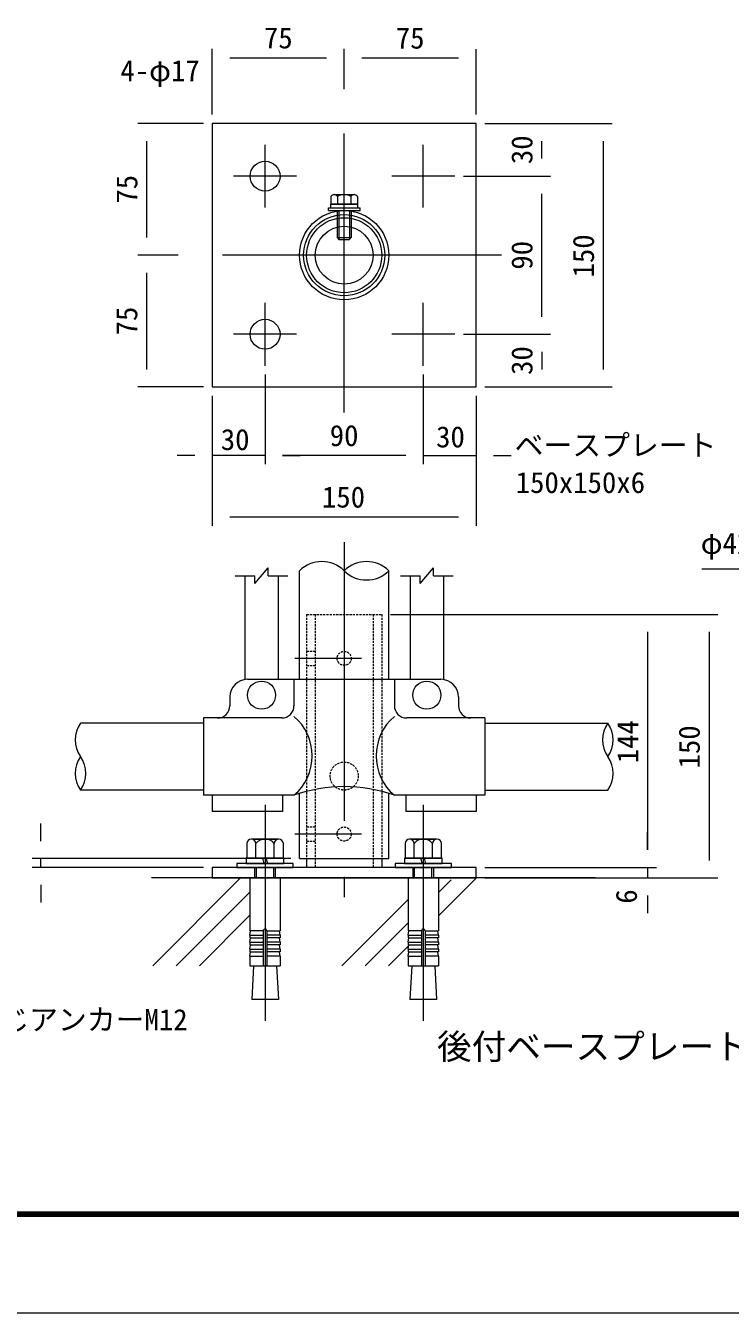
# Model space of a CAD drawing. Units: millimetres, scale not verified, with parts at other scales. Extents: x -4200 to 4200, y -2970 to 2970.
# Drawn here: x -2316 to -713, y -2970 to -39 of the extents above; entities that cross this region are included whole.
import ezdxf
from ezdxf.enums import TextEntityAlignment as Align

# ---------------------------------------------------------------- set-up
doc = ezdxf.new("R2010")
doc.units = ezdxf.units.MM
doc.header["$LTSCALE"] = 20
doc.linetypes.add('USER1', pattern=[50.8, 31.75, -6.35, 6.35, -6.35])
doc.linetypes.add('USER2', pattern=[0.375, 0.25, -0.125])
for name, color, linetype, lineweight in [('0-0_D-BMK', 2, 'USER1', 13), ('0-1_D-STR1', 1, 'Continuous', 18), ('0-2_D-STR-DIM', 7, 'Continuous', 9), ('0-5_D-STR3', 3, 'Continuous', 13), ('0-7_D-STR-TXT', 7, 'Continuous', 9), ('0-8_D-TTL', 7, 'Continuous', 9), ('0-9_D-BGD', 7, 'Continuous', 9), ('0-D_D-DCR-HCH', 7, 'Continuous', 9)]:
    doc.layers.add(name, color=color, linetype=linetype, lineweight=lineweight)
doc.layers.add('0-4_D-TTL-TXT', color=7, linetype='Continuous')
doc.styles.add('ＭＳ ゴシック', font='')
doc.styles.get('ＭＳ ゴシック').set_extended_font_data('MS Gothic')

msp = doc.modelspace()

# ---------------------------------------------------------------- linework, layer by layer
at = {"layer": '0-0_D-BMK'}
for p, q in [((-1591.15, -918.91), (-1591.15, -203.14)), ((-1771.15, -452.69), (-1771.15, -309.36)), ((-1411.15, -452.69), (-1411.15, -309.36)), ((-1699.49, -381.03), (-1842.82, -381.03)), ((-1339.49, -381.03), (-1482.82, -381.03)), ((-1233.27, -561.03), (-1949.04, -561.03)), ((-1771.15, -812.69), (-1771.15, -669.36)), ((-1411.15, -812.69), (-1411.15, -669.36)), ((-1699.49, -741.03), (-1842.82, -741.03)), ((-1339.49, -741.03), (-1482.82, -741.03)), ((-1591.15, -1214.06), (-1591.15, -2022.89)), ((-1551.57, -1478.89), (-1703.34, -1478.89)), ((-1771.15, -1812.49), (-1771.15, -2304.51)), ((-1411.15, -1812.49), (-1411.15, -2304.51)), ((-1551.57, -1878.89), (-1703.34, -1878.89))]:
    msp.add_line(p, q, dxfattribs=at)
at = {"layer": '0-1_D-STR1'}
for p, q in [((-1692.75, -1526.69), (-1692.75, -1279.53)), ((-1489.55, -1526.69), (-1489.55, -1279.53)), ((-1911.15, -1626.49), (-2191.15, -1626.49)), ((-1271.15, -1626.49), (-991.15, -1626.49)), ((-1911.15, -1778.89), (-2191.15, -1778.89)), ((-1692.75, -1934.89), (-1692.75, -1786.5)), ((-1489.55, -1934.89), (-1489.55, -1786.5)), ((-1271.15, -1778.89), (-991.15, -1778.89)), ((-1692.75, -1934.89), (-1489.55, -1934.89))]:
    msp.add_line(p, q, dxfattribs=at)
for radius in [101.6, 92.4]:
    msp.add_circle((-1591.15, -561.03), radius, dxfattribs=at)
at = {"layer": '0-2_D-STR-DIM'}
for p, q in [((-1891.15, -241.03), (-1891.15, -91.46)), ((-1851.15, -111.46), (-1631.15, -111.46)), ((-1591.15, -183.14), (-1591.15, -91.46)), ((-1591.15, -183.14), (-1591.15, -91.87)), ((-1551.15, -111.87), (-1331.15, -111.87)), ((-1291.15, -241.03), (-1291.15, -91.87)), ((-1911.15, -261.03), (-2060.51, -261.03)), ((-1271.15, -261.03), (-981.59, -261.03)), ((-1271.15, -261.03), (-1121.59, -261.03)), ((-2040.51, -521.03), (-2040.51, -301.03)), ((-1141.59, -341.03), (-1141.59, -301.03)), ((-1001.59, -301.03), (-1001.59, -821.03)), ((-1319.49, -381.03), (-1121.59, -381.03)), ((-1319.49, -381.03), (-1121.59, -381.03)), ((-1141.59, -701.03), (-1141.59, -421.03)), ((-1969.04, -561.03), (-2060.72, -561.03)), ((-1969.04, -561.03), (-2060.51, -561.03)), ((-2040.72, -601.03), (-2040.72, -821.03)), ((-1319.49, -741.03), (-1121.59, -741.03)), ((-1319.49, -741.03), (-1121.59, -741.03)), ((-1141.59, -781.03), (-1141.59, -821.03)), ((-1771.15, -832.69), (-1771.15, -1036.84)), ((-1771.15, -832.69), (-1771.15, -1036.84)), ((-1411.17, -832.69), (-1411.17, -1036.84)), ((-1411.15, -832.69), (-1411.15, -1036.84)), ((-1911.15, -861.03), (-2060.72, -861.03)), ((-1271.15, -861.03), (-981.59, -861.03)), ((-1271.15, -861.03), (-1121.59, -861.03)), ((-1891.15, -881.03), (-1891.15, -1176.84)), ((-1891.15, -881.03), (-1891.15, -1036.84)), ((-1291.15, -881.03), (-1291.15, -1176.84)), ((-1291.15, -881.03), (-1291.15, -1036.84)), ((-1931.15, -1016.84), (-1971.15, -1016.84)), ((-1771.15, -1016.84), (-1891.15, -1016.84)), ((-1451.15, -1016.84), (-1731.15, -1016.84)), ((-1731.15, -1016.84), (-1691.15, -1016.84)), ((-1451.17, -1016.84), (-1491.17, -1016.84)), ((-1411.17, -1016.84), (-1291.15, -1016.84)), ((-1251.15, -1016.84), (-1211.15, -1016.84)), ((-1851.15, -1156.84), (-1331.15, -1156.84)), ((-1794.15, -1308.69), (-1764.15, -1272.69)), ((-1764.15, -1290.69), (-1764.15, -1272.69)), ((-1418.15, -1308.69), (-1388.15, -1272.69)), ((-1388.15, -1290.69), (-1388.15, -1272.69)), ((-1839.15, -1290.69), (-1794.15, -1290.69)), ((-1794.15, -1308.69), (-1794.15, -1290.69)), ((-1764.15, -1290.69), (-1719.15, -1290.69)), ((-1463.15, -1290.69), (-1418.15, -1290.69)), ((-1418.15, -1308.69), (-1418.15, -1290.69)), ((-1388.15, -1290.69), (-1343.15, -1290.69)), ((-1485.75, -1378.89), (-880.87, -1378.89)), ((-1485.75, -1378.89), (-740.87, -1378.89)), ((-900.87, -1418.89), (-900.87, -1914.89)), ((-760.87, -1418.89), (-760.87, -1938.89)), ((-2281.43, -1894.89), (-2281.43, -1854.89)), ((-900.87, -1914.89), (-900.87, -1874.89)), ((-1712.75, -1934.89), (-2301.43, -1934.89)), ((-1911.15, -1954.89), (-2301.43, -1954.89)), ((-2281.43, -1954.89), (-2281.43, -1934.89)), ((-1271.15, -1954.89), (-880.87, -1954.89)), ((-1271.15, -1954.89), (-880.87, -1954.89)), ((-900.87, -1954.89), (-900.87, -1978.89)), ((-1271.15, -1978.89), (-880.87, -1978.89)), ((-1271.15, -1978.89), (-740.87, -1978.89)), ((-2281.43, -1994.89), (-2281.43, -2034.89)), ((-900.87, -2018.89), (-900.87, -2058.89))]:
    msp.add_line(p, q, dxfattribs=at)
for centre, radius, start, end in [((-1641.95, -1330.65), 72.07, 45.18146, 134.81854), ((-1540.35, -1330.65), 72.07, 45.18146, 134.81854), ((-1540.35, -1228.4), 72.07, 225.18146, 314.81854), ((-2136.67, -1664.59), 66.48, 145.03504, 214.96496), ((-936.67, -1664.59), 66.48, 145.03504, 214.96496), ((-1045.64, -1664.59), 66.48, 325.03504, 34.96496), ((-2136.67, -1740.79), 66.48, 145.03422, 214.96578), ((-2245.64, -1740.79), 66.48, 325.03504, 34.96496), ((-1045.63, -1740.79), 66.48, 325.03422, 34.96578)]:
    msp.add_arc(centre, radius, start, end, dxfattribs=at)
at = {"layer": '0-5_D-STR3'}
for p, q in [((-1621.15, -427.35), (-1621.15, -445.03)), ((-1613.67, -423.03), (-1568.64, -423.03)), ((-1606.19, -427.35), (-1606.19, -445.03)), ((-1576.12, -427.35), (-1576.12, -445.03)), ((-1561.15, -427.35), (-1561.15, -445.03)), ((-1627.15, -453.03), (-1555.15, -453.03)), ((-1627.15, -459.43), (-1627.15, -453.03)), ((-1621.15, -445.03), (-1561.15, -445.03)), ((-1607.15, -459.43), (-1607.15, -521.03)), ((-1603.15, -459.43), (-1603.15, -525.03)), ((-1579.15, -459.43), (-1579.15, -525.03)), ((-1575.15, -459.43), (-1575.15, -521.03)), ((-1607.15, -521.03), (-1603.15, -525.03)), ((-1607.15, -521.03), (-1575.15, -521.03)), ((-1603.15, -525.03), (-1579.15, -525.03)), ((-1817.15, -1290.69), (-1817.15, -1527.14)), ((-1741.15, -1290.69), (-1741.15, -1526.69)), ((-1441.15, -1290.69), (-1441.15, -1526.69)), ((-1365.15, -1290.69), (-1365.15, -1527.14)), ((-1811.15, -1526.69), (-1371.15, -1526.69)), ((-1705.35, -1526.69), (-1705.35, -1586.69)), ((-1476.95, -1526.69), (-1476.95, -1586.69)), ((-1851.15, -1566.69), (-1851.15, -1586.69)), ((-1331.15, -1566.69), (-1331.15, -1586.69)), ((-1911.15, -1614.69), (-1911.15, -1790.69)), ((-1733.35, -1614.69), (-1911.15, -1614.69)), ((-1271.15, -1614.69), (-1448.95, -1614.69)), ((-1271.15, -1614.69), (-1271.15, -1790.69)), ((-1705.35, -1790.69), (-1911.15, -1790.69)), ((-1891.15, -1790.69), (-1891.15, -1827.89)), ((-1731.15, -1790.69), (-1731.15, -1827.89)), ((-1271.15, -1790.69), (-1476.95, -1790.69)), ((-1451.15, -1790.69), (-1451.15, -1827.89)), ((-1291.15, -1790.69), (-1291.15, -1827.89)), ((-1731.15, -1827.89), (-1891.15, -1827.89)), ((-1291.15, -1827.89), (-1451.15, -1827.89)), ((-1676.55, -1934.89), (-1676.55, -1954.89)), ((-1505.75, -1934.89), (-1505.75, -1954.89)), ((-1805.75, -1978.89), (-1736.55, -1978.89)), ((-1445.75, -1978.89), (-1376.55, -1978.89))]:
    msp.add_line(p, q, dxfattribs=at)
at = {"layer": '0-5_D-STR3', "linetype": 'USER2'}
for p, q in [((-1575.15, -521.03), (-1579.15, -525.03)), ((-1676.55, -1378.89), (-1676.55, -1934.89)), ((-1676.55, -1378.89), (-1505.75, -1378.89)), ((-1656.95, -1378.89), (-1656.95, -1954.89)), ((-1525.35, -1378.89), (-1525.35, -1954.89)), ((-1505.75, -1378.89), (-1505.75, -1934.89)), ((-1676.55, -1462.89), (-1656.95, -1462.89)), ((-1676.55, -1494.89), (-1656.95, -1494.89)), ((-1676.55, -1862.89), (-1656.95, -1862.89)), ((-1676.55, -1894.89), (-1656.95, -1894.89))]:
    msp.add_line(p, q, dxfattribs=at)
at = {"layer": '0-5_D-STR3', "lineweight": 18}
for p, q in [((-1812.72, -1900.49), (-1812.72, -1933.69)), ((-1739.98, -1890.49), (-1802.33, -1890.49)), ((-1795.15, -1890.49), (-1747.15, -1890.49)), ((-1791.94, -1933.69), (-1791.94, -1900.49)), ((-1750.37, -1933.69), (-1750.37, -1900.49)), ((-1729.58, -1933.69), (-1729.58, -1900.49)), ((-1452.72, -1900.49), (-1452.72, -1933.69)), ((-1379.98, -1890.49), (-1442.33, -1890.49)), ((-1435.15, -1890.49), (-1387.15, -1890.49)), ((-1431.94, -1933.69), (-1431.94, -1900.49)), ((-1390.37, -1933.69), (-1390.37, -1900.49)), ((-1369.58, -1933.69), (-1369.58, -1900.49)), ((-1728.15, -1933.69), (-1814.15, -1933.69)), ((-1814.15, -1933.69), (-1814.15, -1945.69)), ((-1812.72, -1933.69), (-1729.58, -1933.69)), ((-1777.15, -1933.69), (-1773.94, -1945.69)), ((-1765.15, -1945.69), (-1768.37, -1933.69)), ((-1728.15, -1945.69), (-1728.15, -1933.69)), ((-1368.15, -1933.69), (-1454.15, -1933.69)), ((-1454.15, -1933.69), (-1454.15, -1945.69)), ((-1452.72, -1933.69), (-1369.58, -1933.69)), ((-1417.15, -1933.69), (-1413.94, -1945.69)), ((-1405.15, -1945.69), (-1408.37, -1933.69)), ((-1368.15, -1945.69), (-1368.15, -1933.69)), ((-1835.15, -1945.69), (-1835.15, -1954.89)), ((-1707.15, -1945.69), (-1835.15, -1945.69)), ((-1835.15, -1954.89), (-1707.15, -1954.89)), ((-1814.15, -1945.69), (-1728.15, -1945.69)), ((-1795.14, -1954.89), (-1795.14, -1978.89)), ((-1790.82, -1978.89), (-1790.82, -1954.89)), ((-1751.46, -1978.89), (-1751.46, -1954.89)), ((-1747.14, -1978.89), (-1747.14, -1954.89)), ((-1707.15, -1954.89), (-1707.15, -1945.69)), ((-1475.15, -1945.69), (-1475.15, -1954.89)), ((-1347.15, -1945.69), (-1475.15, -1945.69)), ((-1475.15, -1954.89), (-1347.15, -1954.89)), ((-1454.15, -1945.69), (-1368.15, -1945.69)), ((-1435.14, -1954.89), (-1435.14, -1978.89)), ((-1430.82, -1978.89), (-1430.82, -1954.89)), ((-1391.46, -1978.89), (-1391.46, -1954.89)), ((-1387.14, -1978.89), (-1387.14, -1954.89)), ((-1347.15, -1954.89), (-1347.15, -1945.69)), ((-1805.75, -1978.89), (-1805.75, -2099.04)), ((-1736.55, -1978.89), (-1736.55, -2099.04)), ((-1445.75, -1978.89), (-1445.75, -2099.04)), ((-1376.55, -1978.89), (-1376.55, -2099.04)), ((-1775.15, -2099.04), (-1805.75, -2099.04)), ((-1805.75, -2109.04), (-1804.02, -2099.19)), ((-1805.75, -2109.04), (-1775.15, -2109.04)), ((-1805.75, -2109.04), (-1805.75, -2115.04)), ((-1775.15, -2099.04), (-1775.15, -2178.89)), ((-1767.15, -2099.04), (-1736.55, -2099.04)), ((-1767.15, -2099.04), (-1767.15, -2178.89)), ((-1736.55, -2109.04), (-1767.15, -2109.04)), ((-1736.55, -2109.04), (-1738.29, -2099.19)), ((-1736.55, -2109.04), (-1736.55, -2115.04)), ((-1415.15, -2099.04), (-1445.75, -2099.04)), ((-1445.75, -2109.04), (-1444.02, -2099.19)), ((-1445.75, -2109.04), (-1415.15, -2109.04)), ((-1445.75, -2109.04), (-1445.75, -2115.04)), ((-1415.15, -2099.04), (-1415.15, -2178.89)), ((-1407.15, -2099.04), (-1376.55, -2099.04)), ((-1407.15, -2099.04), (-1407.15, -2178.89)), ((-1376.55, -2109.04), (-1407.15, -2109.04)), ((-1376.55, -2109.04), (-1378.29, -2099.19)), ((-1376.55, -2109.04), (-1376.55, -2115.04)), ((-1805.75, -2115.04), (-1775.15, -2115.04)), ((-1805.75, -2125.04), (-1804.02, -2115.19)), ((-1805.75, -2125.04), (-1775.15, -2125.04)), ((-1805.75, -2125.04), (-1805.75, -2131.04)), ((-1805.75, -2131.04), (-1775.15, -2131.04)), ((-1805.75, -2141.04), (-1804.02, -2131.19)), ((-1736.55, -2115.04), (-1767.15, -2115.04)), ((-1736.55, -2125.04), (-1767.15, -2125.04)), ((-1736.55, -2131.04), (-1767.15, -2131.04)), ((-1736.55, -2125.04), (-1738.29, -2115.19)), ((-1736.55, -2141.04), (-1738.29, -2131.19)), ((-1736.55, -2125.04), (-1736.55, -2131.04)), ((-1445.75, -2115.04), (-1415.15, -2115.04)), ((-1445.75, -2125.04), (-1444.02, -2115.19)), ((-1445.75, -2125.04), (-1415.15, -2125.04)), ((-1445.75, -2125.04), (-1445.75, -2131.04)), ((-1445.75, -2131.04), (-1415.15, -2131.04)), ((-1445.75, -2141.04), (-1444.02, -2131.19)), ((-1376.55, -2115.04), (-1407.15, -2115.04)), ((-1376.55, -2125.04), (-1407.15, -2125.04)), ((-1376.55, -2131.04), (-1407.15, -2131.04)), ((-1376.55, -2125.04), (-1378.29, -2115.19)), ((-1376.55, -2141.04), (-1378.29, -2131.19)), ((-1376.55, -2125.04), (-1376.55, -2131.04)), ((-1805.75, -2141.04), (-1775.15, -2141.04)), ((-1805.75, -2141.04), (-1805.75, -2147.04)), ((-1805.75, -2156.89), (-1804.02, -2147.04)), ((-1805.75, -2147.04), (-1775.15, -2147.04)), ((-1805.75, -2156.89), (-1775.15, -2156.89)), ((-1805.75, -2156.89), (-1805.75, -2178.89)), ((-1736.55, -2141.04), (-1767.15, -2141.04)), ((-1736.55, -2147.04), (-1767.15, -2147.04)), ((-1736.55, -2156.89), (-1767.15, -2156.89)), ((-1736.55, -2156.89), (-1738.29, -2147.04)), ((-1736.55, -2141.04), (-1736.55, -2147.04)), ((-1736.55, -2156.89), (-1736.55, -2178.89)), ((-1445.75, -2141.04), (-1415.15, -2141.04)), ((-1445.75, -2141.04), (-1445.75, -2147.04)), ((-1445.75, -2156.89), (-1444.02, -2147.04)), ((-1445.75, -2147.04), (-1415.15, -2147.04)), ((-1445.75, -2156.89), (-1415.15, -2156.89)), ((-1445.75, -2156.89), (-1445.75, -2178.89)), ((-1376.55, -2141.04), (-1407.15, -2141.04)), ((-1376.55, -2147.04), (-1407.15, -2147.04)), ((-1376.55, -2156.89), (-1407.15, -2156.89)), ((-1376.55, -2156.89), (-1378.29, -2147.04)), ((-1376.55, -2141.04), (-1376.55, -2147.04)), ((-1376.55, -2156.89), (-1376.55, -2178.89)), ((-1805.75, -2178.89), (-1736.55, -2178.89)), ((-1797.13, -2178.89), (-1801.47, -2255.29)), ((-1745.17, -2178.89), (-1740.84, -2255.29)), ((-1445.75, -2178.89), (-1376.55, -2178.89)), ((-1437.13, -2178.89), (-1441.47, -2255.29)), ((-1385.17, -2178.89), (-1380.84, -2255.29)), ((-1740.84, -2255.29), (-1801.47, -2255.29)), ((-1380.84, -2255.29), (-1441.47, -2255.29))]:
    msp.add_line(p, q, dxfattribs=at)
at = {"layer": '0-5_D-STR3'}
for points in [[(-1891.15, -861.03), (-1291.15, -861.03), (-1291.15, -261.03), (-1891.15, -261.03)], [(-1621.95, -445.03), (-1621.95, -453.03), (-1560.35, -453.03), (-1560.35, -445.03)], [(-1891.15, -1978.89), (-1291.15, -1978.89), (-1291.15, -1954.89), (-1891.15, -1954.89)]]:
    msp.add_lwpolyline(points, close=True, dxfattribs=at)
msp.add_lwpolyline([(-1627.15, -459.43), (-1555.15, -459.43), (-1555.15, -453.03)], dxfattribs=at)
for centre, radius in [((-1771.15, -381.03), 34), ((-1591.15, -561.03), 85.4), ((-1591.15, -561.03), 65.8), ((-1771.15, -741.03), 34), ((-1779.15, -1562.69), 32), ((-1403.15, -1562.69), 32)]:
    msp.add_circle(centre, radius, dxfattribs=at)
at = {"layer": '0-5_D-STR3', "linetype": 'USER2'}
for centre, radius in [((-1591.15, -1478.89), 16), ((-1591.15, -1746.89), 32), ((-1591.15, -1878.89), 16)]:
    msp.add_circle(centre, radius, dxfattribs=at)
at = {"layer": '0-5_D-STR3'}
for centre, radius, start, end in [((-1613.67, -431.67), 8.64, 30, 150), ((-1591.15, -451.34), 28.32, 57.93138, 122.06862), ((-1568.64, -431.67), 8.64, 30, 150), ((-1811.15, -1566.69), 40, 90, 180), ((-1371.15, -1566.69), 40, 0, 90), ((-1879.15, -1586.69), 28, 270, 0), ((-1733.35, -1586.69), 28, 270, 0), ((-1781.86, -1700.94), 117.94, 310.4464, 49.5536), ((-1400.44, -1700.94), 117.94, 130.4464, 229.5536), ((-1448.95, -1586.69), 28, 180, 270), ((-1303.15, -1586.69), 28, 180, 270), ((-1591.15, -2112.64), 341.6, 70.46947, 109.53053)]:
    msp.add_arc(centre, radius, start, end, dxfattribs=at)
at = {"layer": '0-5_D-STR3', "lineweight": 18}
for centre, radius, start, end in [((-1802.33, -1900.89), 10.4, 2.20423, 177.79577), ((-1771.15, -1917.09), 26.6, 38.61324, 141.38676), ((-1739.98, -1900.89), 10.4, 2.20423, 177.79577), ((-1442.33, -1900.89), 10.4, 2.20423, 177.79577), ((-1411.15, -1917.09), 26.6, 38.61324, 141.38676), ((-1379.98, -1900.89), 10.4, 2.20423, 177.79577), ((-1771.15, -2099.04), 4, 0, 180), ((-1411.15, -2099.04), 4, 0, 180)]:
    msp.add_arc(centre, radius, start, end, dxfattribs=at)
at = {"layer": '0-7_D-STR-TXT'}
msp.add_lwpolyline([(-777.62, -1275.29), (-400.91, -1275.29), (-332.74, -1377.23)], dxfattribs=at)
at = {"layer": '0-8_D-TTL', "color": 2, "lineweight": 18}
msp.add_lwpolyline([(-4200, 2970), (4200, 2970), (4200, -2970), (-4200, -2970)], close=True, dxfattribs=at)
at = {"layer": '0-8_D-TTL'}
for points in [[(-3930, 2750), (3930, 2750), (3930, -2750), (-3930, -2750)], [(-3927.5, 2747.5), (3927.5, 2747.5), (3927.5, -2747.5), (-3927.5, -2747.5)], [(-3925, 2745), (3925, 2745), (3925, -2745), (-3925, -2745)], [(-3922.5, 2742.5), (3922.5, 2742.5), (3922.5, -2742.5), (-3922.5, -2742.5)], [(-3920, 2740), (3920, 2740), (3920, -2740), (-3920, -2740)]]:
    msp.add_lwpolyline(points, close=True, dxfattribs=at)
at = {"layer": '0-9_D-BGD'}
msp.add_line((-1019.71, -1978.89), (-2029.63, -1978.89), dxfattribs=at)
at = {"layer": '0-D_D-DCR-HCH'}
for p, q in [((-2026.77, -2178.89), (-1826.77, -1978.89)), ((-1376.58, -2065.1), (-1290.37, -1978.89)), ((-1376.58, -2012.07), (-1347.48, -1982.97)), ((-1973.73, -2178.89), (-1805.79, -2010.95)), ((-1596.43, -2178.89), (-1445.78, -2028.24)), ((-1920.7, -2178.89), (-1805.79, -2063.98)), ((-1543.4, -2178.89), (-1445.78, -2081.27)), ((-1490.37, -2178.89), (-1442.52, -2131.04))]:
    msp.add_line(p, q, dxfattribs=at)

# ---------------------------------------------------------------- texts
at = {"layer": '0-2_D-STR-DIM', "style": 'ＭＳ ゴシック'}
for s, p in [('75', (-1773.75, -104.71)), ('75', (-1473.75, -105.12)), ('30', (-1871.94, -1019.18)), ('90', (-1624.03, -1010.09)), ('30', (-1382.02, -1013.04)), ('150', (-1641.8, -1150.09))]:
    msp.add_text(s, height=48.09, dxfattribs=at).set_placement(p, align=Align.BOTTOM_LEFT)
for s, p in [('30', (-1148.34, -353.65)), ('75', (-2047.26, -443.63)), ('150', (-1008.34, -611.68)), ('90', (-1148.34, -593.9)), ('75', (-2047.46, -743.63)), ('30', (-1148.34, -833.65)), ('144', (-907.62, -1717.67)), ('150', (-767.62, -1729.54)), ('6', (-910.66, -2037.51))]:
    msp.add_text(s, height=48.09, rotation=90, dxfattribs=at).set_placement(p, align=Align.BOTTOM_LEFT)
at = {"layer": '0-4_D-TTL-TXT', "style": 'ＭＳ ゴシック'}
msp.add_text('後付ベースプレート詳細図', height=57.77, dxfattribs=at).set_placement((-1379.93, -2409.01), align=Align.BOTTOM_LEFT)
at = {"layer": '0-7_D-STR-TXT', "style": 'ＭＳ ゴシック'}
for s, p in [('4-φ17', (-2100.36, -179.26)), ('ベースプレート', (-1203.34, -1032.07)), ('150x150x6 ', (-1200.88, -1116.96)), ('φ42.7x4.9', (-779.95, -1255.46)), ('他穿孔めねじアンカーM12', (-2701.5, -2339.9))]:
    msp.add_text(s, height=48.09, dxfattribs=at).set_placement(p, align=Align.BOTTOM_LEFT)

doc.saveas('drawing.dxf')
